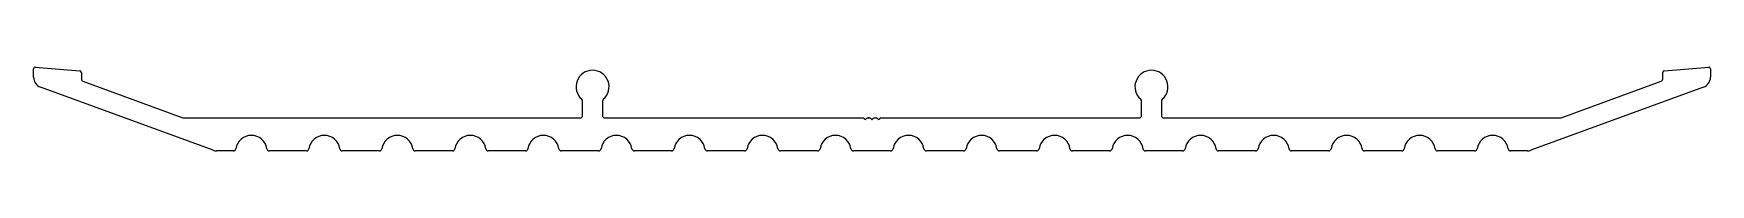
# Model space of a CAD drawing. Extents: x -125 to 129, y 2 to 15.
import ezdxf

# ---------------------------------------------------------------- set-up
doc = ezdxf.new("R2010")
doc.units = 0
doc.layers.add('1', color=7, linetype='CONTINUOUS')

msp = doc.modelspace()

# ---------------------------------------------------------------- linework, layer by layer
at = {"layer": '1', "color": 7, "linetype": 'CONTINUOUS'}
for p, q in [((-124.84, 13.24), (-124.84, 14.54)), ((-124.57, 14.79), (-117.83, 14.2)), ((-117.6, 13.95), (-117.6, 13)), ((121.92, 13), (121.92, 13.95)), ((122.15, 14.2), (128.89, 14.79)), ((129.16, 14.54), (129.16, 13.24)), ((-97.65, 2.19), (-123.8, 11.75)), ((-117.35, 12.64), (-102.24, 7.12)), ((128.12, 11.75), (101.96, 2.19)), ((106.56, 7.12), (121.67, 12.64)), ((-41.67, 7.47), (-41.67, 9.63)), ((-38.67, 9.63), (-38.67, 7.47)), ((42.99, 7.47), (42.99, 9.63)), ((45.99, 9.63), (45.99, 7.47)), ((-102.11, 7.09), (-42.05, 7.09)), ((-38.29, 7.09), (0.8, 7.09)), ((0.8, 7.09), (0.8, 7.09)), ((0.8, 7.09), (0.8, 7.09)), ((0.98, 7.02), (1.15, 6.85)), ((1.16, 6.85), (1.34, 7.02)), ((1.51, 7.09), (1.8, 7.09)), ((1.8, 7.09), (1.51, 7.09)), ((1.51, 7.09), (1.8, 7.09)), ((1.8, 7.09), (1.51, 7.09)), ((1.51, 7.09), (1.8, 7.09)), ((1.98, 7.02), (2.15, 6.85)), ((2.16, 6.85), (2.34, 7.02)), ((2.51, 7.09), (2.8, 7.09)), ((2.98, 7.02), (3.15, 6.85)), ((3.16, 6.85), (3.34, 7.02)), ((3.51, 7.09), (42.61, 7.09)), ((46.37, 7.09), (106.43, 7.09)), ((-94.57, 2.09), (-97.11, 2.09)), ((-83.51, 2.09), (-89.14, 2.09)), ((-72.45, 2.09), (-78.08, 2.09)), ((-61.39, 2.09), (-67.02, 2.09)), ((-50.33, 2.09), (-55.96, 2.09)), ((-39.27, 2.09), (-44.9, 2.09)), ((-28.21, 2.09), (-33.84, 2.09)), ((-17.15, 2.09), (-22.78, 2.09)), ((-6.09, 2.09), (-11.72, 2.09)), ((2.16, 2.09), (-0.66, 2.09)), ((4.97, 2.09), (2.16, 2.09)), ((16.03, 2.09), (10.4, 2.09)), ((27.09, 2.09), (21.46, 2.09)), ((38.15, 2.09), (32.52, 2.09)), ((49.21, 2.09), (43.58, 2.09)), ((60.27, 2.09), (54.64, 2.09)), ((71.33, 2.09), (65.7, 2.09)), ((82.39, 2.09), (76.76, 2.09)), ((93.45, 2.09), (87.82, 2.09)), ((101.43, 2.09), (98.88, 2.09))]:
    msp.add_line(p, q, dxfattribs=at)
for centre, radius, start, end in [((-124.59, 14.54), 0.25, 85, 180), ((-123.26, 13.24), 1.58, 180, 249.91), ((-117.85, 13.95), 0.25, 0, 85), ((-117.22, 13), 0.38, 180, 249.91), ((-40.17, 11.81), 2.5, 310.7514, 229.2486), ((44.49, 11.81), 2.5, 310.7514, 229.2486), ((121.54, 13), 0.38, 290.09, 0), ((122.17, 13.95), 0.25, 95, 180), ((127.58, 13.24), 1.58, 290.09, 0), ((128.91, 14.54), 0.25, 0, 95), ((-42.05, 9.63), 0.38, 360, 49.2486), ((-38.29, 9.63), 0.38, 130.7514, 180), ((42.61, 9.63), 0.38, 360, 49.2486), ((46.37, 9.63), 0.38, 130.7514, 180), ((-102.11, 7.47), 0.38, 249.91, 270), ((-42.05, 7.47), 0.38, 270, 0), ((-38.29, 7.47), 0.38, 180, 270), ((0.8, 6.84), 0.25, 45, 90), ((1.16, 6.85), 0.008, 225, 315), ((1.51, 6.84), 0.25, 90, 135), ((1.8, 6.84), 0.25, 45, 90), ((2.16, 6.85), 0.008, 225, 315), ((2.51, 6.84), 0.25, 90, 135), ((2.8, 6.84), 0.25, 45, 90), ((3.16, 6.85), 0.008, 225, 315), ((3.51, 6.84), 0.25, 90, 135), ((42.61, 7.47), 0.38, 270, 0), ((46.37, 7.47), 0.38, 180, 270), ((106.43, 7.47), 0.38, 270, 290.09), ((-91.85, 2.09), 2.36, 7.9718, 172.0282), ((-80.79, 2.09), 2.36, 7.9718, 172.0282), ((-69.73, 2.09), 2.36, 7.9718, 172.0282), ((-58.67, 2.09), 2.36, 7.9718, 172.0282), ((-47.61, 2.09), 2.36, 7.9718, 172.0282), ((-36.55, 2.09), 2.36, 7.9718, 172.0282), ((-25.49, 2.09), 2.36, 7.9718, 172.0282), ((-14.43, 2.09), 2.36, 7.9718, 172.0282), ((-3.37, 2.09), 2.36, 7.9718, 172.0282), ((7.69, 2.09), 2.36, 7.9718, 172.0282), ((18.75, 2.09), 2.36, 7.9718, 172.0282), ((29.81, 2.09), 2.36, 7.9718, 172.0282), ((40.87, 2.09), 2.36, 7.9718, 172.0282), ((51.93, 2.09), 2.36, 7.9718, 172.0282), ((62.99, 2.09), 2.36, 7.9718, 172.0282), ((74.05, 2.09), 2.36, 7.9718, 172.0282), ((85.11, 2.09), 2.36, 7.9718, 172.0282), ((96.17, 2.09), 2.36, 7.9718, 172.0282), ((-97.11, 3.66), 1.57, 249.91, 270), ((-94.57, 2.47), 0.38, 270, 352.0282), ((-89.14, 2.47), 0.38, 187.9718, 270), ((-83.51, 2.47), 0.38, 270, 352.0282), ((-78.08, 2.47), 0.38, 187.9718, 270), ((-72.45, 2.47), 0.38, 270, 352.0282), ((-67.02, 2.47), 0.38, 187.9718, 270), ((-61.39, 2.47), 0.38, 270, 352.0282), ((-55.96, 2.47), 0.38, 187.9718, 270), ((-50.33, 2.47), 0.38, 270, 352.0282), ((-44.9, 2.47), 0.38, 187.9718, 270), ((-39.27, 2.47), 0.38, 270, 352.0282), ((-33.84, 2.47), 0.38, 187.9718, 270), ((-28.21, 2.47), 0.38, 270, 352.0282), ((-22.78, 2.47), 0.38, 187.9718, 270), ((-17.15, 2.47), 0.38, 270, 352.0282), ((-11.72, 2.47), 0.38, 187.9718, 270), ((-6.09, 2.47), 0.38, 270, 352.0282), ((-0.66, 2.47), 0.38, 187.9718, 270), ((4.97, 2.47), 0.38, 270, 352.0282), ((10.4, 2.47), 0.38, 187.9718, 270), ((16.03, 2.47), 0.38, 270, 352.0282), ((21.46, 2.47), 0.38, 187.9718, 270), ((27.09, 2.47), 0.38, 270, 352.0282), ((32.52, 2.47), 0.38, 187.9718, 270), ((38.15, 2.47), 0.38, 270, 352.0282), ((43.58, 2.47), 0.38, 187.9718, 270), ((49.21, 2.47), 0.38, 270, 352.0282), ((54.64, 2.47), 0.38, 187.9718, 270), ((60.27, 2.47), 0.38, 270, 352.0282), ((65.7, 2.47), 0.38, 187.9718, 270), ((71.33, 2.47), 0.38, 270, 352.0282), ((76.76, 2.47), 0.38, 187.9718, 270), ((82.39, 2.47), 0.38, 270, 352.0282), ((87.82, 2.47), 0.38, 187.9718, 270), ((93.45, 2.47), 0.38, 270, 352.0282), ((98.88, 2.47), 0.38, 187.9718, 270), ((101.43, 3.66), 1.57, 270, 290.09)]:
    msp.add_arc(centre, radius, start, end, dxfattribs=at)

doc.saveas('drawing.dxf')
